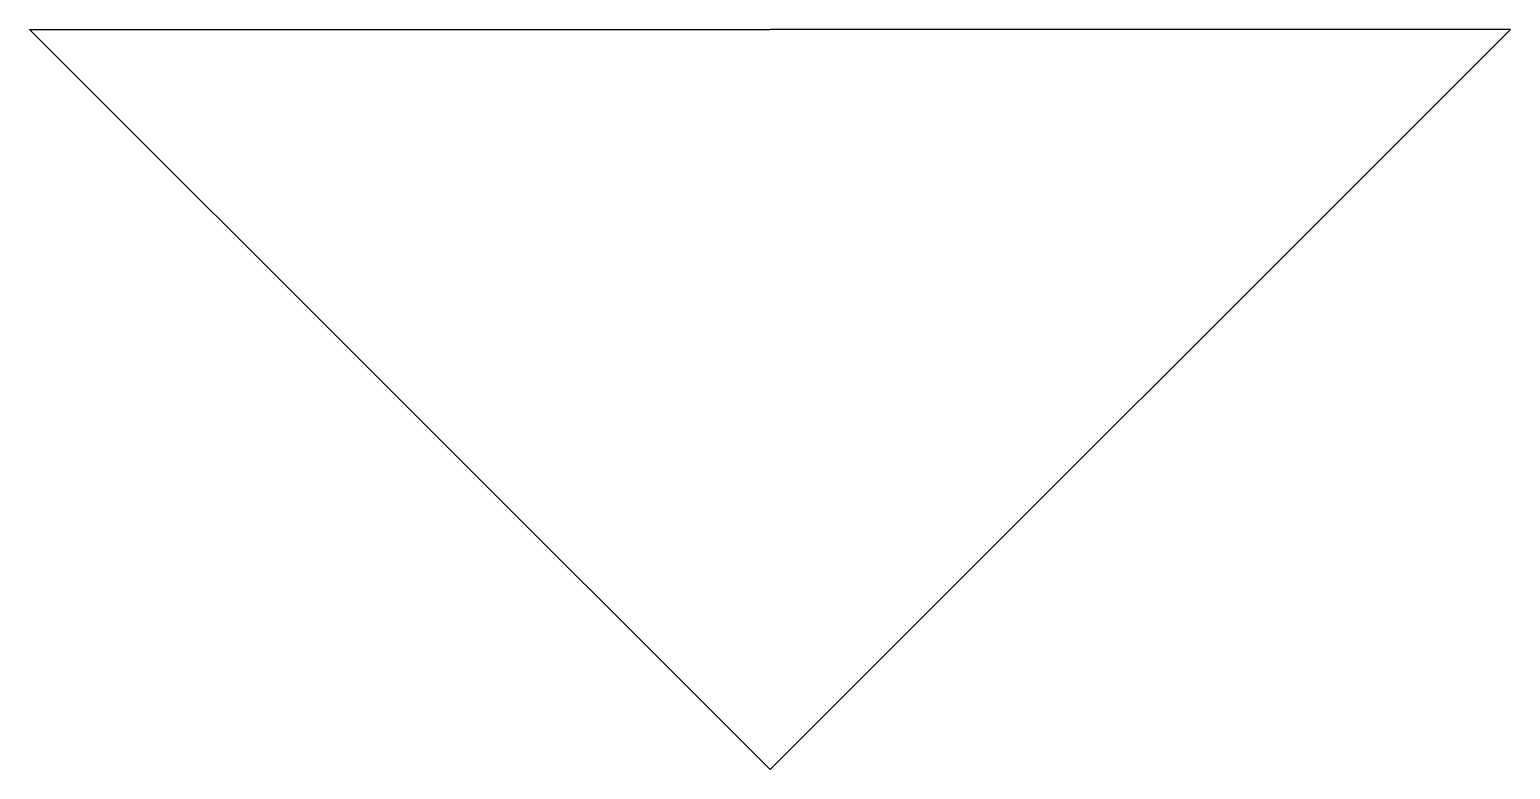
# Model space of a CAD drawing. Extents: x -2 to 2, y 0.61 to 2.61.
import ezdxf

# ---------------------------------------------------------------- set-up
doc = ezdxf.new("R2010")
doc.units = 0
doc.layers.add('MODELSKETCH_VISIBLE', color=7, linetype='CONTINUOUS')

msp = doc.modelspace()

# ---------------------------------------------------------------- linework, layer by layer
at = {"layer": 'MODELSKETCH_VISIBLE'}
for p, q in [((-2, 2.6092), (0, 2.6092)), ((0, 0.6092), (-2, 2.6092)), ((2, 2.6092), (0, 2.6092)), ((0, 0.6092), (2, 2.6092))]:
    msp.add_line(p, q, dxfattribs=at)

doc.saveas('drawing.dxf')
